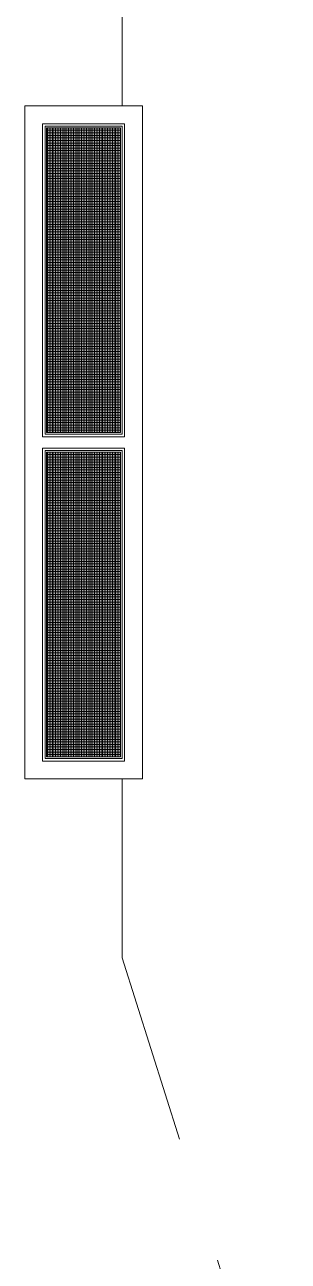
# Model space of a CAD drawing. Header units: centimetres. Extents: x 0.3 to 84.3, y 0.3 to 59.7.
# Drawn here: x 15.66 to 15.868, y 47.576 to 48.552 of the extents above; entities that cross this region are included whole.
import ezdxf

# ---------------------------------------------------------------- set-up
doc = ezdxf.new("R2010")
doc.units = ezdxf.units.CM
for name, pattern in [('AUSGEZOGEN', [0]), ('KURZGESTRICHELT', [0.25, 0.15, -0.1]), ('VERDECKT', [9.525, 6.35, -3.175])]:
    doc.linetypes.add(name, pattern=pattern)
doc.layers.add('Plankopf', color=7, linetype='AUSGEZOGEN', lineweight=25)

msp = doc.modelspace()

# ---------------------------------------------------------------- linework, layer by layer
at = {"layer": 'Plankopf', "color": 7, "linetype": 'KURZGESTRICHELT', "lineweight": 13}
for p, q in [((15.73728, 48.59985), (15.73728, 48.48772)), ((15.73728, 47.95652), (15.73728, 47.81516)), ((15.73728, 47.81516), (15.86827, 47.39972))]:
    msp.add_line(p, q, dxfattribs=at)
at = {"layer": 'Plankopf', "color": 7, "linetype": 'VERDECKT', "lineweight": 13}
for p, q in [((15.66048, 48.48772), (15.66048, 47.95652)), ((15.75328, 48.48772), (15.66048, 48.48772)), ((15.75328, 47.95652), (15.75328, 48.48772)), ((15.67648, 48.47172), (15.67648, 48.22852)), ((15.73728, 48.47172), (15.67648, 48.47172)), ((15.73728, 48.22852), (15.73728, 48.47172)), ((15.67648, 48.22852), (15.73728, 48.22852)), ((15.67648, 48.21572), (15.73728, 48.21572)), ((15.67648, 47.97252), (15.67648, 48.21572)), ((15.73728, 48.21572), (15.73728, 47.97252)), ((15.73728, 47.97252), (15.67648, 47.97252)), ((15.66048, 47.95652), (15.75328, 47.95652))]:
    msp.add_line(p, q, dxfattribs=at)
at = {"layer": 'Plankopf', "color": 7, "linetype": 'AUSGEZOGEN', "lineweight": 13}
for p, q in [((15.67456, 48.2266), (15.67456, 48.47364)), ((15.67456, 48.47364), (15.7392, 48.47364)), ((15.736, 48.47044), (15.67776, 48.47044)), ((15.67776, 48.47044), (15.67776, 48.2298)), ((15.736, 48.2298), (15.736, 48.47044)), ((15.7392, 48.47364), (15.7392, 48.2266)), ((15.7392, 48.2266), (15.67456, 48.2266)), ((15.67776, 48.2298), (15.736, 48.2298)), ((15.67456, 48.21764), (15.7392, 48.21764)), ((15.67456, 47.9706), (15.67456, 48.21764)), ((15.7392, 48.21764), (15.7392, 47.9706)), ((15.67776, 48.21444), (15.736, 48.21444)), ((15.67776, 47.9738), (15.67776, 48.21444)), ((15.736, 48.21444), (15.736, 47.9738)), ((15.736, 47.9738), (15.67776, 47.9738)), ((15.7392, 47.9706), (15.67456, 47.9706))]:
    msp.add_line(p, q, dxfattribs=at)
at = {"layer": 'Plankopf', "color": 253, "linetype": 'AUSGEZOGEN', "lineweight": 13, "true_color": 0xababab}
for p, q in [((15.6784, 48.47044), (15.6784, 48.2298)), ((15.67968, 48.47044), (15.67968, 48.2298)), ((15.68096, 48.47044), (15.68096, 48.2298)), ((15.68224, 48.47044), (15.68224, 48.2298)), ((15.68352, 48.47044), (15.68352, 48.2298)), ((15.6848, 48.47044), (15.6848, 48.2298)), ((15.68608, 48.47044), (15.68608, 48.2298)), ((15.68736, 48.47044), (15.68736, 48.2298)), ((15.68864, 48.47044), (15.68864, 48.2298)), ((15.68992, 48.47044), (15.68992, 48.2298)), ((15.6912, 48.47044), (15.6912, 48.2298)), ((15.69248, 48.47044), (15.69248, 48.2298)), ((15.69376, 48.47044), (15.69376, 48.2298)), ((15.69504, 48.47044), (15.69504, 48.2298)), ((15.69632, 48.47044), (15.69632, 48.2298)), ((15.6976, 48.47044), (15.6976, 48.2298)), ((15.69888, 48.47044), (15.69888, 48.2298)), ((15.70016, 48.47044), (15.70016, 48.2298)), ((15.70144, 48.47044), (15.70144, 48.2298)), ((15.70272, 48.47044), (15.70272, 48.2298)), ((15.704, 48.47044), (15.704, 48.2298)), ((15.70528, 48.47044), (15.70528, 48.2298)), ((15.70656, 48.47044), (15.70656, 48.2298)), ((15.70784, 48.47044), (15.70784, 48.2298)), ((15.70912, 48.47044), (15.70912, 48.2298)), ((15.7104, 48.47044), (15.7104, 48.2298)), ((15.71168, 48.47044), (15.71168, 48.2298)), ((15.71296, 48.47044), (15.71296, 48.2298)), ((15.71424, 48.47044), (15.71424, 48.2298)), ((15.71552, 48.47044), (15.71552, 48.2298)), ((15.7168, 48.47044), (15.7168, 48.2298)), ((15.71808, 48.47044), (15.71808, 48.2298)), ((15.71936, 48.47044), (15.71936, 48.2298)), ((15.72064, 48.47044), (15.72064, 48.2298)), ((15.72192, 48.47044), (15.72192, 48.2298)), ((15.7232, 48.47044), (15.7232, 48.2298)), ((15.72448, 48.47044), (15.72448, 48.2298)), ((15.72576, 48.47044), (15.72576, 48.2298)), ((15.72704, 48.47044), (15.72704, 48.2298)), ((15.72832, 48.47044), (15.72832, 48.2298)), ((15.7296, 48.47044), (15.7296, 48.2298)), ((15.73088, 48.47044), (15.73088, 48.2298)), ((15.73216, 48.47044), (15.73216, 48.2298)), ((15.73344, 48.47044), (15.73344, 48.2298)), ((15.73472, 48.47044), (15.73472, 48.2298)), ((15.736, 48.46843), (15.67776, 48.46843)), ((15.736, 48.46643), (15.67776, 48.46643)), ((15.736, 48.46442), (15.67776, 48.46442)), ((15.736, 48.46241), (15.67776, 48.46241)), ((15.736, 48.46041), (15.67776, 48.46041)), ((15.736, 48.4584), (15.67776, 48.4584)), ((15.736, 48.45639), (15.67776, 48.45639)), ((15.736, 48.45439), (15.67776, 48.45439)), ((15.736, 48.45238), (15.67776, 48.45238)), ((15.736, 48.45037), (15.67776, 48.45037)), ((15.736, 48.44837), (15.67776, 48.44837)), ((15.736, 48.44636), (15.67776, 48.44636)), ((15.736, 48.44435), (15.67776, 48.44435)), ((15.736, 48.44235), (15.67776, 48.44235)), ((15.736, 48.44034), (15.67776, 48.44034)), ((15.736, 48.43834), (15.67776, 48.43834)), ((15.736, 48.43633), (15.67776, 48.43633)), ((15.736, 48.43432), (15.67776, 48.43432)), ((15.736, 48.43232), (15.67776, 48.43232)), ((15.736, 48.43031), (15.67776, 48.43031)), ((15.736, 48.4283), (15.67776, 48.4283)), ((15.736, 48.4263), (15.67776, 48.4263)), ((15.736, 48.42429), (15.67776, 48.42429)), ((15.736, 48.42228), (15.67776, 48.42228)), ((15.736, 48.42028), (15.67776, 48.42028)), ((15.736, 48.41827), (15.67776, 48.41827)), ((15.736, 48.41626), (15.67776, 48.41626)), ((15.736, 48.41426), (15.67776, 48.41426)), ((15.736, 48.41225), (15.67776, 48.41225)), ((15.736, 48.41024), (15.67776, 48.41024)), ((15.736, 48.40824), (15.67776, 48.40824)), ((15.736, 48.40623), (15.67776, 48.40623)), ((15.736, 48.40422), (15.67776, 48.40422)), ((15.736, 48.40222), (15.67776, 48.40222)), ((15.736, 48.40021), (15.67776, 48.40021)), ((15.736, 48.39821), (15.67776, 48.39821)), ((15.736, 48.3962), (15.67776, 48.3962)), ((15.736, 48.39419), (15.67776, 48.39419)), ((15.736, 48.39219), (15.67776, 48.39219)), ((15.736, 48.39018), (15.67776, 48.39018)), ((15.736, 48.38817), (15.67776, 48.38817)), ((15.736, 48.38617), (15.67776, 48.38617)), ((15.736, 48.38416), (15.67776, 48.38416)), ((15.736, 48.38215), (15.67776, 48.38215)), ((15.736, 48.38015), (15.67776, 48.38015)), ((15.736, 48.37814), (15.67776, 48.37814)), ((15.736, 48.37613), (15.67776, 48.37613)), ((15.736, 48.37413), (15.67776, 48.37413)), ((15.736, 48.37212), (15.67776, 48.37212)), ((15.736, 48.37011), (15.67776, 48.37011)), ((15.736, 48.36811), (15.67776, 48.36811)), ((15.736, 48.3661), (15.67776, 48.3661)), ((15.736, 48.3641), (15.67776, 48.3641)), ((15.736, 48.36209), (15.67776, 48.36209)), ((15.736, 48.36008), (15.67776, 48.36008)), ((15.736, 48.35808), (15.67776, 48.35808)), ((15.736, 48.35607), (15.67776, 48.35607)), ((15.736, 48.35406), (15.67776, 48.35406)), ((15.736, 48.35206), (15.67776, 48.35206)), ((15.736, 48.35005), (15.67776, 48.35005)), ((15.736, 48.34804), (15.67776, 48.34804)), ((15.736, 48.34604), (15.67776, 48.34604)), ((15.736, 48.34403), (15.67776, 48.34403)), ((15.736, 48.34202), (15.67776, 48.34202)), ((15.736, 48.34002), (15.67776, 48.34002)), ((15.736, 48.33801), (15.67776, 48.33801)), ((15.736, 48.336), (15.67776, 48.336)), ((15.736, 48.334), (15.67776, 48.334)), ((15.736, 48.33199), (15.67776, 48.33199)), ((15.736, 48.32998), (15.67776, 48.32998)), ((15.736, 48.32798), (15.67776, 48.32798)), ((15.736, 48.32597), (15.67776, 48.32597)), ((15.736, 48.32397), (15.67776, 48.32397)), ((15.736, 48.32196), (15.67776, 48.32196)), ((15.736, 48.31995), (15.67776, 48.31995)), ((15.736, 48.31795), (15.67776, 48.31795)), ((15.736, 48.31594), (15.67776, 48.31594)), ((15.736, 48.31393), (15.67776, 48.31393)), ((15.736, 48.31193), (15.67776, 48.31193)), ((15.736, 48.30992), (15.67776, 48.30992)), ((15.736, 48.30791), (15.67776, 48.30791)), ((15.736, 48.30591), (15.67776, 48.30591)), ((15.736, 48.3039), (15.67776, 48.3039)), ((15.736, 48.30189), (15.67776, 48.30189)), ((15.736, 48.29989), (15.67776, 48.29989)), ((15.736, 48.29788), (15.67776, 48.29788)), ((15.736, 48.29587), (15.67776, 48.29587)), ((15.736, 48.29387), (15.67776, 48.29387)), ((15.736, 48.29186), (15.67776, 48.29186)), ((15.736, 48.28986), (15.67776, 48.28986)), ((15.736, 48.28785), (15.67776, 48.28785)), ((15.736, 48.28584), (15.67776, 48.28584)), ((15.736, 48.28384), (15.67776, 48.28384)), ((15.736, 48.28183), (15.67776, 48.28183)), ((15.736, 48.27982), (15.67776, 48.27982)), ((15.736, 48.27782), (15.67776, 48.27782)), ((15.736, 48.27581), (15.67776, 48.27581)), ((15.736, 48.2738), (15.67776, 48.2738)), ((15.736, 48.2718), (15.67776, 48.2718)), ((15.736, 48.26979), (15.67776, 48.26979)), ((15.736, 48.26778), (15.67776, 48.26778)), ((15.736, 48.26578), (15.67776, 48.26578)), ((15.736, 48.26377), (15.67776, 48.26377)), ((15.736, 48.26176), (15.67776, 48.26176)), ((15.736, 48.25976), (15.67776, 48.25976)), ((15.736, 48.25775), (15.67776, 48.25775)), ((15.736, 48.25574), (15.67776, 48.25574)), ((15.736, 48.25374), (15.67776, 48.25374)), ((15.736, 48.25173), (15.67776, 48.25173)), ((15.736, 48.24973), (15.67776, 48.24973)), ((15.736, 48.24772), (15.67776, 48.24772)), ((15.736, 48.24571), (15.67776, 48.24571)), ((15.736, 48.24371), (15.67776, 48.24371)), ((15.736, 48.2417), (15.67776, 48.2417)), ((15.736, 48.23969), (15.67776, 48.23969)), ((15.736, 48.23769), (15.67776, 48.23769)), ((15.736, 48.23568), (15.67776, 48.23568)), ((15.736, 48.23367), (15.67776, 48.23367)), ((15.736, 48.23167), (15.67776, 48.23167)), ((15.736, 48.21243), (15.67776, 48.21243)), ((15.736, 48.21043), (15.67776, 48.21043)), ((15.736, 48.20842), (15.67776, 48.20842)), ((15.736, 48.20641), (15.67776, 48.20641)), ((15.6784, 48.21444), (15.6784, 47.9738)), ((15.67968, 48.21444), (15.67968, 47.9738)), ((15.68096, 48.21444), (15.68096, 47.9738)), ((15.68224, 48.21444), (15.68224, 47.9738)), ((15.68352, 48.21444), (15.68352, 47.9738)), ((15.6848, 48.21444), (15.6848, 47.9738)), ((15.68608, 48.21444), (15.68608, 47.9738)), ((15.68736, 48.21444), (15.68736, 47.9738)), ((15.68864, 48.21444), (15.68864, 47.9738)), ((15.68992, 48.21444), (15.68992, 47.9738)), ((15.6912, 48.21444), (15.6912, 47.9738)), ((15.69248, 48.21444), (15.69248, 47.9738)), ((15.69376, 48.21444), (15.69376, 47.9738)), ((15.69504, 48.21444), (15.69504, 47.9738)), ((15.69632, 48.21444), (15.69632, 47.9738)), ((15.6976, 48.21444), (15.6976, 47.9738)), ((15.69888, 48.21444), (15.69888, 47.9738)), ((15.70016, 48.21444), (15.70016, 47.9738)), ((15.70144, 48.21444), (15.70144, 47.9738)), ((15.70272, 48.21444), (15.70272, 47.9738)), ((15.704, 48.21444), (15.704, 47.9738)), ((15.70528, 48.21444), (15.70528, 47.9738)), ((15.70656, 48.21444), (15.70656, 47.9738)), ((15.70784, 48.21444), (15.70784, 47.9738)), ((15.70912, 48.21444), (15.70912, 47.9738)), ((15.7104, 48.21444), (15.7104, 47.9738)), ((15.71168, 48.21444), (15.71168, 47.9738)), ((15.71296, 48.21444), (15.71296, 47.9738)), ((15.71424, 48.21444), (15.71424, 47.9738)), ((15.71552, 48.21444), (15.71552, 47.9738)), ((15.7168, 48.21444), (15.7168, 47.9738)), ((15.71808, 48.21444), (15.71808, 47.9738)), ((15.71936, 48.21444), (15.71936, 47.9738)), ((15.72064, 48.21444), (15.72064, 47.9738)), ((15.72192, 48.21444), (15.72192, 47.9738)), ((15.7232, 48.21444), (15.7232, 47.9738)), ((15.72448, 48.21444), (15.72448, 47.9738)), ((15.72576, 48.21444), (15.72576, 47.9738)), ((15.72704, 48.21444), (15.72704, 47.9738)), ((15.72832, 48.21444), (15.72832, 47.9738)), ((15.7296, 48.21444), (15.7296, 47.9738)), ((15.73088, 48.21444), (15.73088, 47.9738)), ((15.73216, 48.21444), (15.73216, 47.9738)), ((15.73344, 48.21444), (15.73344, 47.9738)), ((15.73472, 48.21444), (15.73472, 47.9738)), ((15.736, 48.20441), (15.67776, 48.20441)), ((15.736, 48.2024), (15.67776, 48.2024)), ((15.736, 48.20039), (15.67776, 48.20039)), ((15.736, 48.19839), (15.67776, 48.19839)), ((15.736, 48.19638), (15.67776, 48.19638)), ((15.736, 48.19437), (15.67776, 48.19437)), ((15.736, 48.19237), (15.67776, 48.19237)), ((15.736, 48.19036), (15.67776, 48.19036)), ((15.736, 48.18835), (15.67776, 48.18835)), ((15.736, 48.18635), (15.67776, 48.18635)), ((15.736, 48.18434), (15.67776, 48.18434)), ((15.736, 48.18234), (15.67776, 48.18234)), ((15.736, 48.18033), (15.67776, 48.18033)), ((15.736, 48.17832), (15.67776, 48.17832)), ((15.736, 48.17632), (15.67776, 48.17632)), ((15.736, 48.17431), (15.67776, 48.17431)), ((15.736, 48.1723), (15.67776, 48.1723)), ((15.736, 48.1703), (15.67776, 48.1703)), ((15.736, 48.16829), (15.67776, 48.16829)), ((15.736, 48.16628), (15.67776, 48.16628)), ((15.736, 48.16428), (15.67776, 48.16428)), ((15.736, 48.16227), (15.67776, 48.16227)), ((15.736, 48.16026), (15.67776, 48.16026)), ((15.736, 48.15826), (15.67776, 48.15826)), ((15.736, 48.15625), (15.67776, 48.15625)), ((15.736, 48.15424), (15.67776, 48.15424)), ((15.736, 48.15224), (15.67776, 48.15224)), ((15.736, 48.15023), (15.67776, 48.15023)), ((15.736, 48.14822), (15.67776, 48.14822)), ((15.736, 48.14622), (15.67776, 48.14622)), ((15.736, 48.14421), (15.67776, 48.14421)), ((15.736, 48.14221), (15.67776, 48.14221)), ((15.736, 48.1402), (15.67776, 48.1402)), ((15.736, 48.13819), (15.67776, 48.13819)), ((15.736, 48.13619), (15.67776, 48.13619)), ((15.736, 48.13418), (15.67776, 48.13418)), ((15.736, 48.13217), (15.67776, 48.13217)), ((15.736, 48.13017), (15.67776, 48.13017)), ((15.736, 48.12816), (15.67776, 48.12816)), ((15.736, 48.12615), (15.67776, 48.12615)), ((15.736, 48.12415), (15.67776, 48.12415)), ((15.736, 48.12214), (15.67776, 48.12214)), ((15.736, 48.12013), (15.67776, 48.12013)), ((15.736, 48.11813), (15.67776, 48.11813)), ((15.736, 48.11612), (15.67776, 48.11612)), ((15.736, 48.11411), (15.67776, 48.11411)), ((15.736, 48.11211), (15.67776, 48.11211)), ((15.736, 48.1101), (15.67776, 48.1101)), ((15.736, 48.1081), (15.67776, 48.1081)), ((15.736, 48.10609), (15.67776, 48.10609)), ((15.736, 48.10408), (15.67776, 48.10408)), ((15.736, 48.10208), (15.67776, 48.10208)), ((15.736, 48.10007), (15.67776, 48.10007)), ((15.736, 48.09806), (15.67776, 48.09806)), ((15.736, 48.09606), (15.67776, 48.09606)), ((15.736, 48.09405), (15.67776, 48.09405)), ((15.736, 48.09204), (15.67776, 48.09204)), ((15.736, 48.09004), (15.67776, 48.09004)), ((15.736, 48.08803), (15.67776, 48.08803)), ((15.736, 48.08602), (15.67776, 48.08602)), ((15.736, 48.08402), (15.67776, 48.08402)), ((15.736, 48.08201), (15.67776, 48.08201)), ((15.736, 48.08), (15.67776, 48.08)), ((15.736, 48.078), (15.67776, 48.078)), ((15.736, 48.07599), (15.67776, 48.07599)), ((15.736, 48.07398), (15.67776, 48.07398)), ((15.736, 48.07198), (15.67776, 48.07198)), ((15.736, 48.06997), (15.67776, 48.06997)), ((15.736, 48.06797), (15.67776, 48.06797)), ((15.736, 48.06596), (15.67776, 48.06596)), ((15.736, 48.06395), (15.67776, 48.06395)), ((15.736, 48.06195), (15.67776, 48.06195)), ((15.736, 48.05994), (15.67776, 48.05994)), ((15.736, 48.05793), (15.67776, 48.05793)), ((15.736, 48.05593), (15.67776, 48.05593)), ((15.736, 48.05392), (15.67776, 48.05392)), ((15.736, 48.05191), (15.67776, 48.05191)), ((15.736, 48.04991), (15.67776, 48.04991)), ((15.736, 48.0479), (15.67776, 48.0479)), ((15.736, 48.04589), (15.67776, 48.04589)), ((15.736, 48.04389), (15.67776, 48.04389)), ((15.736, 48.04188), (15.67776, 48.04188)), ((15.736, 48.03987), (15.67776, 48.03987)), ((15.736, 48.03787), (15.67776, 48.03787)), ((15.736, 48.03586), (15.67776, 48.03586)), ((15.736, 48.03386), (15.67776, 48.03386)), ((15.736, 48.03185), (15.67776, 48.03185)), ((15.736, 48.02984), (15.67776, 48.02984)), ((15.736, 48.02784), (15.67776, 48.02784)), ((15.736, 48.02583), (15.67776, 48.02583)), ((15.736, 48.02382), (15.67776, 48.02382)), ((15.736, 48.02182), (15.67776, 48.02182)), ((15.736, 48.01981), (15.67776, 48.01981)), ((15.736, 48.0178), (15.67776, 48.0178)), ((15.736, 48.0158), (15.67776, 48.0158)), ((15.736, 48.01379), (15.67776, 48.01379)), ((15.736, 48.01178), (15.67776, 48.01178)), ((15.736, 48.00978), (15.67776, 48.00978)), ((15.736, 48.00777), (15.67776, 48.00777)), ((15.736, 48.00576), (15.67776, 48.00576)), ((15.736, 48.00376), (15.67776, 48.00376)), ((15.736, 48.00175), (15.67776, 48.00175)), ((15.736, 47.99974), (15.67776, 47.99974)), ((15.736, 47.99774), (15.67776, 47.99774)), ((15.736, 47.99573), (15.67776, 47.99573)), ((15.736, 47.99373), (15.67776, 47.99373)), ((15.736, 47.99172), (15.67776, 47.99172)), ((15.736, 47.98971), (15.67776, 47.98971)), ((15.736, 47.98771), (15.67776, 47.98771)), ((15.736, 47.9857), (15.67776, 47.9857)), ((15.736, 47.98369), (15.67776, 47.98369)), ((15.736, 47.98169), (15.67776, 47.98169)), ((15.736, 47.97968), (15.67776, 47.97968)), ((15.736, 47.97767), (15.67776, 47.97767)), ((15.736, 47.97567), (15.67776, 47.97567))]:
    msp.add_line(p, q, dxfattribs=at)

doc.saveas('drawing.dxf')
